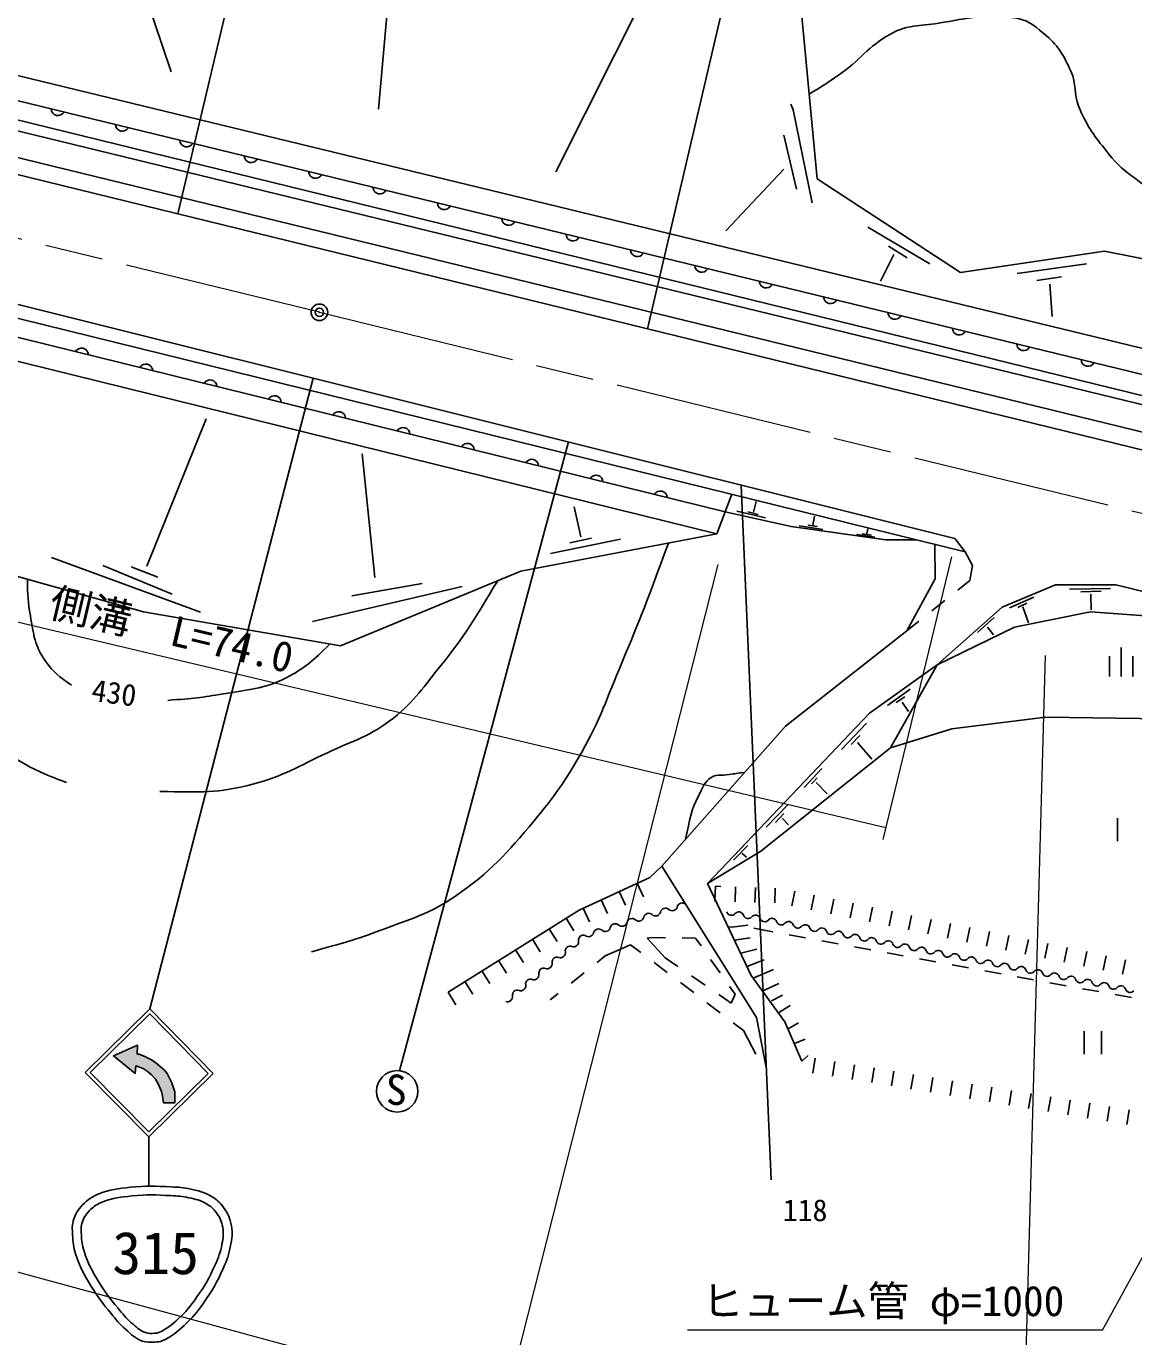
# Model space of a CAD drawing. Units: millimetres at full size, sheet at 1:1000; details may follow other scales. Extents: x 39400 to 680000, y 20000 to 380000.
# Drawn here: x 345326 to 412201, y 239031 to 318106 of the extents above; entities that cross this region are included whole.
import ezdxf
from ezdxf.enums import TextEntityAlignment as Align

# ---------------------------------------------------------------- set-up
doc = ezdxf.new("R2010")
doc.units = ezdxf.units.MM
doc.header["$LTSCALE"] = 1000
doc.header["$PDMODE"] = 32
doc.header["$PDSIZE"] = 500
doc.linetypes.add('CHAIN', pattern=[18.5, 12, -1.5, 3.5, -1.5])
for name, color, linetype, lineweight in [('M-BGD', 7, 'Continuous', 25), ('M-BMK', 2, 'CHAIN', 13), ('M-BMK-SRVR', 3, 'Continuous', 25), ('M-STR-HTXT', 7, 'Continuous', 13), ('M-STR-STRC', 7, 'Continuous', 25)]:
    doc.layers.add(name, color=color, linetype=linetype, lineweight=lineweight)
doc.styles.add('ＭＳ ゴシック', font='')
doc.styles.get('ＭＳ ゴシック').set_extended_font_data('MS Gothic')

msp = doc.modelspace()

# ---------------------------------------------------------------- hatches: boundary and pattern name
at = {"layer": 'M-STR-STRC'}
msp.add_hatch(color=256, dxfattribs=at).paths.add_polyline_path([(354304, 253147), (354309, 253805), (354125, 254359), (353848, 254926), (353673, 255115), (353253, 255483), (352926, 255720), (352493, 255947), (352141, 256091), (352024, 256092), (352052, 256620), (350589, 255974), (351909, 254918), (351948, 255376), (352381, 255219), (352639, 255064), (352884, 254839), (353128, 254579), (353279, 254331), (353360, 254154), (353498, 253835), (353555, 253553), (353610, 253153)])

# ---------------------------------------------------------------- linework, layer by layer
at = {"layer": 'M-BGD'}
for p, q in [((362033, 338729), (354491, 306783)), ((390546, 332760), (382830, 299851)), ((367743, 325979), (366598, 313103)), ((351348, 323491), (354078, 315355)), ((382751, 320173), (377301, 309312)), ((393080, 308898), (392132, 318904)), ((429518, 294581), (331971, 318251)), ((331435, 315720), (435050, 290343)), ((434657, 289919), (331109, 315120)), ((329768, 313857), (460567, 281945)), ((391493, 313406), (391633, 313055)), ((461295, 280658), (329378, 312926)), ((391633, 313055), (392791, 307456)), ((391071, 311528), (391844, 308281)), ((391071, 309474), (387561, 305753)), ((401742, 303238), (393080, 308898)), ((396144, 305990), (399883, 303778)), ((401405, 287196), (331058, 304760)), ((397394, 304835), (398518, 304125)), ((410431, 304528), (401742, 303238)), ((420779, 302500), (410431, 304528)), ((330800, 303918), (402013, 286400)), ((397714, 304336), (396903, 302721)), ((405156, 303192), (409342, 303771)), ((387527, 288796), (329779, 303045)), ((406349, 302762), (407841, 302990)), ((407139, 302551), (407280, 300585)), ((328455, 301913), (387033, 287480)), ((352603, 285518), (356193, 294408)), ((378065, 293023), (367871, 255083)), ((366383, 284851), (365619, 292302)), ((388498, 290418), (390307, 248498)), ((387033, 287480), (387927, 289865)), ((389242, 288792), (389395, 289427)), ((378810, 287301), (378412, 289114)), ((387527, 288796), (391521, 287923)), ((388237, 288847), (389969, 288449)), ((388892, 288796), (389520, 288640)), ((391521, 287923), (397235, 287107)), ((391998, 287956), (393417, 287748)), ((392538, 287993), (393090, 287915)), ((392814, 288008), (392918, 288554)), ((387033, 287480), (375197, 285230)), ((376984, 286283), (381209, 287160)), ((378143, 286926), (379453, 287207)), ((395467, 287437), (396566, 287278)), ((395793, 287472), (396365, 287389)), ((396084, 287482), (396143, 287780)), ((397235, 287107), (399087, 287120)), ((402013, 286400), (401405, 287196)), ((400214, 284757), (400181, 286851)), ((402013, 286400), (402470, 285569)), ((346863, 286044), (355851, 282744)), ((349953, 285570), (354130, 283832)), ((351655, 285482), (353270, 284868)), ((402470, 285569), (402294, 284668)), ((352409, 282781), (344747, 284914)), ((375197, 285230), (364297, 280728)), ((398505, 281621), (400214, 284757)), ((362617, 282191), (371649, 284298)), ((364987, 283745), (369226, 284482)), ((402294, 284668), (401569, 284085)), ((407466, 284400), (404250, 283048)), ((411125, 284400), (407466, 284400)), ((408323, 284147), (410788, 284183)), ((408993, 283980), (410221, 284022)), ((471325, 269524), (411125, 284400)), ((400789, 283458), (400010, 282831)), ((404699, 283016), (406171, 283661)), ((405208, 283042), (405734, 283297)), ((409607, 283829), (409618, 282883)), ((364297, 280728), (352409, 282781)), ((404250, 283048), (400323, 279579)), ((402764, 281534), (403768, 282428)), ((404996, 281840), (409595, 282770)), ((405500, 283073), (405838, 282116)), ((409595, 282770), (414475, 282419)), ((398505, 281621), (391169, 275878)), ((399231, 282205), (398505, 281621)), ((400323, 279579), (404996, 281840)), ((403362, 281846), (403731, 281378)), ((410743, 278868), (410743, 280093)), ((411443, 278868), (411443, 280618)), ((412143, 278868), (412143, 280093)), ((400323, 279579), (396233, 276665)), ((397501, 274573), (400323, 279579)), ((397325, 277121), (398706, 278097)), ((397856, 277301), (398378, 277652)), ((398207, 277316), (398597, 276763)), ((396233, 276665), (386470, 266381)), ((394550, 274472), (396059, 276063)), ((406870, 276425), (401222, 275714)), ((420443, 276223), (406870, 276425)), ((391169, 275878), (383696, 267435)), ((395143, 274768), (395658, 275309)), ((401222, 275714), (397501, 274573)), ((389672, 268341), (397501, 274573)), ((395518, 274882), (396386, 273884)), ((392296, 272179), (393365, 273318)), ((392740, 272389), (393076, 272748)), ((393014, 272467), (393677, 271788)), ((390002, 269770), (391328, 271143)), ((390564, 270066), (391071, 270597)), ((390970, 270316), (391352, 269926)), ((411208, 270332), (411208, 268932)), ((386470, 266381), (389672, 268341)), ((388022, 267779), (388901, 268679)), ((388526, 268211), (388823, 267961)), ((383696, 267435), (382976, 266751)), ((383696, 267435), (389419, 258298)), ((381133, 265899), (381511, 265082)), ((382223, 266402), (382600, 265585)), ((389103, 260825), (386470, 266381)), ((386952, 266222), (386902, 265323)), ((386952, 266222), (387268, 266204)), ((388151, 266178), (388125, 265279)), ((389351, 266143), (389325, 265243)), ((390550, 266108), (390524, 265208)), ((391732, 265920), (391549, 265038)), ((380044, 265396), (380421, 264579)), ((392907, 265676), (392724, 264795)), ((394082, 265433), (393900, 264551)), ((395257, 265189), (395075, 264308)), ((396432, 264946), (396250, 264065)), ((377921, 264286), (378398, 263523)), ((378955, 264892), (379332, 264075)), ((397607, 264703), (397425, 263821)), ((398782, 264459), (398600, 263578)), ((399957, 264216), (399775, 263335)), ((376903, 263650), (377381, 262887)), ((387709, 263767), (387927, 263755)), ((387927, 263755), (388902, 263872)), ((389257, 263680), (390415, 263467)), ((401132, 263973), (400950, 263091)), ((402307, 263729), (402125, 262848)), ((403483, 263486), (403300, 262605)), ((375886, 263014), (376363, 262251)), ((380293, 262010), (381821, 262677)), ((381821, 262677), (382439, 262209)), ((382827, 263083), (383115, 263122)), ((383912, 261897), (382827, 263083)), ((383115, 263122), (383930, 263109)), ((384930, 263095), (385744, 263083)), ((385744, 263083), (386070, 262621)), ((388087, 262969), (389035, 263099)), ((391398, 263286), (392382, 263106)), ((393365, 262925), (394349, 262745)), ((395332, 262564), (396316, 262383)), ((404658, 263242), (404475, 262361)), ((405833, 262999), (405650, 262118)), ((407008, 262756), (406825, 261874)), ((373851, 261741), (374328, 260978)), ((374869, 262377), (375346, 261614)), ((379800, 261618), (380293, 262010)), ((384664, 261381), (383912, 261897)), ((386646, 261804), (387223, 260987)), ((388467, 262168), (389433, 262428)), ((388843, 261374), (389885, 261765)), ((397300, 262203), (398283, 262022)), ((399267, 261841), (400250, 261661)), ((408183, 262512), (408000, 261631)), ((409358, 262269), (409175, 261388)), ((410533, 262026), (410350, 261144)), ((411708, 261782), (411525, 260901)), ((372834, 261105), (373311, 260342)), ((378234, 260374), (379017, 260996)), ((383236, 261605), (384033, 261001)), ((389223, 260660), (390455, 261196)), ((401234, 261480), (402217, 261300)), ((403201, 261119), (404184, 260938)), ((371816, 260468), (372294, 259705)), ((384831, 260398), (385628, 259794)), ((386314, 260251), (385489, 260816)), ((387799, 260170), (388125, 259708)), ((391131, 258034), (389103, 260825)), ((389948, 259963), (390775, 260353)), ((405168, 260758), (406151, 260577)), ((407135, 260396), (408119, 260216)), ((370799, 259832), (371276, 259069)), ((376958, 259360), (377452, 259752)), ((387891, 259170), (387139, 259685)), ((388125, 259708), (387891, 259170)), ((389788, 259882), (389948, 259963)), ((390330, 259292), (390993, 259643)), ((409102, 260035), (410086, 259855)), ((411069, 259674), (412053, 259493)), ((386425, 259190), (387222, 258586)), ((390735, 258579), (390814, 258621)), ((390814, 258621), (391454, 259011)), ((388019, 257983), (388638, 257514)), ((389419, 258298), (389999, 255296)), ((392158, 255665), (391131, 258034)), ((391477, 257693), (391961, 257982)), ((388638, 257514), (389375, 256092)), ((391310, 257621), (391477, 257693)), ((409194, 257477), (409194, 256077)), ((410244, 256077), (410244, 257477)), ((391700, 256720), (391824, 256761)), ((391824, 256761), (392362, 256983)), ((392158, 255665), (392538, 256000)), ((392971, 255833), (392825, 254945)), ((394155, 255639), (394010, 254751)), ((395339, 255446), (395194, 254557)), ((396524, 255252), (396378, 254364)), ((397708, 255058), (397562, 254170)), ((398892, 254864), (398747, 253976)), ((400076, 254670), (399931, 253782)), ((401261, 254476), (401115, 253588)), ((402445, 254282), (402299, 253394)), ((403629, 254088), (403484, 253200)), ((404813, 253894), (404668, 253006)), ((405997, 253701), (405852, 252812)), ((407182, 253507), (407036, 252619)), ((408366, 253313), (408221, 252425)), ((409550, 253119), (409405, 252231)), ((410734, 252925), (410589, 252037)), ((411919, 252731), (411773, 251843))]:
    msp.add_line(p, q, dxfattribs=at)
for points in [[(331674, 316801), (428182, 293323), (435050, 290343)], [(370799, 259832), (378707, 264778), (382976, 266751)]]:
    msp.add_lwpolyline(points, dxfattribs=at)
msp.add_circle((367725, 253841), 1250, dxfattribs=at)
for centre, radius, start, end in [((347248, 313133), 417, 182.58682, 330.06641), ((351135, 312187), 417, 182.58682, 330.06641), ((355021, 311242), 417, 182.58682, 330.06641), ((358908, 310296), 417, 182.58682, 330.06641), ((362795, 309350), 417, 182.58682, 330.06641), ((366681, 308405), 417, 182.58682, 330.06641), ((370568, 307459), 417, 182.58682, 330.06641), ((374455, 306514), 417, 182.58682, 330.06641), ((378341, 305568), 417, 182.58682, 330.06641), ((382228, 304623), 417, 182.58682, 330.06641), ((386115, 303677), 417, 182.58682, 330.06641), ((390001, 302732), 417, 182.58682, 330.06641), ((393888, 301786), 417, 182.58682, 330.06641), ((397774, 300841), 417, 182.58682, 330.06641), ((401661, 299895), 417, 182.58682, 330.06641), ((405548, 298949), 417, 182.58682, 330.06641), ((348663, 298266), 417, 2.39958, 149.87917), ((352547, 297307), 417, 2.39958, 149.87917), ((409434, 298004), 417, 182.58682, 330.06641), ((356430, 296349), 417, 2.39958, 149.87917), ((360314, 295391), 417, 2.39958, 149.87917), ((364197, 294433), 417, 2.39958, 149.87917), ((368081, 293474), 417, 2.39958, 149.87917), ((371965, 292516), 417, 2.39958, 149.87917), ((375848, 291558), 417, 2.39958, 149.87917), ((379732, 290600), 417, 2.39958, 149.87917), ((383615, 289641), 417, 2.39958, 149.87917), ((384336, 265045), 308, 228.11681, 346.34787), ((384935, 264900), 308, 48.11681, 166.34787), ((381903, 263959), 308, 48.11681, 166.34787), ((382315, 264418), 308, 228.11681, 346.34787), ((382914, 264273), 308, 48.11681, 166.34787), ((383325, 264732), 308, 228.11681, 346.34787), ((383924, 264586), 308, 48.11681, 166.34787), ((387907, 264753), 292, 198.1992, 319.91163), ((388354, 264377), 292, 18.1992, 139.91163), ((388909, 264559), 292, 198.1992, 319.91163), ((389357, 264183), 292, 18.1992, 139.91163), ((389912, 264365), 292, 198.1992, 319.91163), ((390360, 263989), 292, 18.1992, 139.91163), ((379283, 263478), 308, 228.11681, 346.34787), ((379882, 263332), 308, 48.11681, 166.34787), ((380294, 263791), 308, 228.11681, 346.34787), ((380893, 263646), 308, 48.11681, 166.34787), ((381304, 264105), 308, 228.11681, 346.34787), ((390915, 264172), 292, 198.1992, 319.91163), ((391363, 263795), 292, 18.1992, 139.91163), ((391918, 263978), 292, 198.1992, 319.91163), ((392366, 263601), 292, 18.1992, 139.91163), ((392921, 263784), 292, 198.1992, 319.91163), ((393369, 263407), 292, 18.1992, 139.91163), ((393924, 263590), 292, 198.1992, 319.91163), ((394372, 263213), 292, 18.1992, 139.91163), ((378175, 262303), 300, 69.7185, 189.76867), ((378382, 262865), 300, 249.7185, 9.76867), ((378973, 262967), 300, 69.7185, 189.76867), ((394927, 263396), 292, 198.1992, 319.91163), ((395375, 263019), 292, 18.1992, 139.91163), ((395930, 263202), 292, 198.1992, 319.91163), ((396377, 262825), 292, 18.1992, 139.91163), ((396933, 263008), 292, 198.1992, 319.91163), ((397380, 262631), 292, 18.1992, 139.91163), ((397936, 262814), 292, 198.1992, 319.91163), ((398383, 262437), 292, 18.1992, 139.91163), ((399386, 262243), 292, 18.1992, 139.91163), ((377376, 261639), 300, 69.7185, 189.76867), ((377584, 262201), 300, 249.7185, 9.76867), ((398939, 262620), 292, 198.1992, 319.91163), ((399942, 262426), 292, 198.1992, 319.91163), ((400389, 262049), 292, 18.1992, 139.91163), ((400945, 262232), 292, 198.1992, 319.91163), ((401392, 261855), 292, 18.1992, 139.91163), ((401948, 262038), 292, 198.1992, 319.91163), ((402395, 261662), 292, 18.1992, 139.91163), ((402951, 261844), 292, 198.1992, 319.91163), ((403398, 261468), 292, 18.1992, 139.91163), ((376577, 260975), 300, 69.7185, 189.76867), ((376785, 261537), 300, 249.7185, 9.76867), ((403954, 261650), 292, 198.1992, 319.91163), ((404401, 261274), 292, 18.1992, 139.91163), ((404957, 261456), 292, 198.1992, 319.91163), ((405404, 261080), 292, 18.1992, 139.91163), ((405960, 261262), 292, 198.1992, 319.91163), ((406407, 260886), 292, 18.1992, 139.91163), ((406963, 261068), 292, 198.1992, 319.91163), ((407410, 260692), 292, 18.1992, 139.91163), ((375188, 260209), 300, 249.7185, 9.76867), ((375779, 260311), 300, 69.7185, 189.76867), ((375986, 260873), 300, 249.7185, 9.76867), ((407965, 260874), 292, 198.1992, 319.91163), ((408413, 260498), 292, 18.1992, 139.91163), ((408968, 260680), 292, 198.1992, 319.91163), ((409416, 260304), 292, 18.1992, 139.91163), ((409971, 260487), 292, 198.1992, 319.91163), ((410419, 260110), 292, 18.1992, 139.91163), ((410974, 260293), 292, 198.1992, 319.91163), ((411422, 259916), 292, 18.1992, 139.91163), ((374389, 259545), 300, 249.7185, 9.76867), ((374980, 259647), 300, 69.7185, 189.76867), ((411977, 260099), 292, 198.1992, 319.91163)]:
    msp.add_arc(centre, radius, start, end, dxfattribs=at)
for points, knots in [([(392597, 314000), (393450, 314517), (393687, 314680), (394365, 315147), (395654, 316034), (396141, 316868), (397505, 317635), (398518, 318205), (399261, 318097), (400408, 318287), (402237, 318590), (403322, 318912), (405147, 318583), (405944, 318439), (406304, 318037), (406924, 317517), (407701, 316864), (407973, 316301), (408405, 315384), (408769, 314612), (408550, 314039), (408879, 313251), (409296, 312255), (409631, 311727), (410301, 310882), (410881, 310151), (411204, 309710), (411960, 309164), (412900, 308484), (413421, 307924), (414567, 307742), (415322, 307622), (415766, 307738), (416522, 307860), (417857, 308077), (418726, 307956), (419898, 308630), (420721, 309104), (420938, 309684), (421616, 310348), (422119, 310841), (422444, 311073), (422920, 311592), (424077, 312856), (424530, 313728), (425645, 315029), (427318, 316981), (428423, 317927), (430088, 319886), (431153, 321139), (431504, 321561), (432754, 323145)], [0, 0, 0, 0, 1, 1, 1, 2, 2, 2, 3, 3, 3, 4, 4, 4, 5, 5, 5, 6, 6, 6, 7, 7, 7, 8, 8, 8, 9, 9, 9, 10, 10, 10, 11, 11, 11, 12, 12, 12, 13, 13, 13, 14, 14, 14, 15, 15, 15, 16, 16, 16, 17, 17, 17, 17]), ([(338031, 292232), (337315, 291079), (336989, 290558), (336745, 289349), (336502, 288147), (336605, 287420), (336804, 286209), (337118, 284295), (337487, 283238), (338285, 281470), (339061, 279751), (339416, 278686), (340655, 277264), (341981, 275740), (342881, 274969), (344624, 273946), (345793, 273260), (346296, 273017), (347764, 272465)], [0, 0, 0, 0, 1, 1, 1, 2, 2, 2, 3, 3, 3, 4, 4, 4, 5, 5, 5, 6, 6, 6, 6]), ([(384108, 286924), (382807, 283428), (382470, 282478), (381282, 279685), (380381, 277569), (380005, 276315), (378873, 274313), (377901, 272596), (377251, 271683), (375989, 270166), (374350, 268195), (373362, 267078), (371250, 265625), (369658, 264528), (368558, 264249), (366748, 263571), (365144, 262970), (364547, 262799), (362561, 262267)], [0, 0, 0, 0, 1, 1, 1, 2, 2, 2, 3, 3, 3, 4, 4, 4, 5, 5, 5, 6, 6, 6, 6]), ([(345409, 284730), (345409, 283728), (345430, 283376), (345580, 282525), (345774, 281420), (345827, 280707), (346488, 279800), (346983, 279121), (347313, 278846), (348068, 278339)], [0, 0, 0, 0, 1, 1, 1, 2, 2, 2, 3, 3, 3, 3]), ([(373796, 284651), (372313, 282207), (371890, 281422), (370383, 279563), (369323, 278257), (368814, 277414), (367499, 276364), (366124, 275266), (365104, 275018), (363510, 274271), (361783, 273461), (360854, 272860), (359008, 272375), (356883, 271817), (355894, 271881), (353400, 271941)], [0, 0, 0, 0, 1, 1, 1, 2, 2, 2, 3, 3, 3, 4, 4, 4, 5, 5, 5, 5]), ([(363665, 280837), (362626, 279802), (362158, 279378), (360983, 278773), (359638, 278082), (358719, 278088), (357231, 277826), (355931, 277596), (355452, 277550), (353874, 277431)], [0, 0, 0, 0, 1, 1, 1, 2, 2, 2, 3, 3, 3, 3]), ([(388697, 273086), (388254, 273032), (388130, 273014), (387769, 272952), (387289, 272868), (386915, 273007), (386552, 272682), (386218, 272384), (386157, 272105), (385944, 271711), (385430, 270764), (385403, 270286), (385143, 269070)], [0, 0, 0, 0, 1, 1, 1, 2, 2, 2, 3, 3, 3, 4, 4, 4, 4])]:
    msp.add_open_spline(points, degree=3, knots=knots, dxfattribs=at)
at = {"layer": 'M-BMK'}
for q in [(301066, 315969), (459857, 277212)]:
    msp.add_line((363031, 300845), q, dxfattribs=at)
at = {"layer": 'M-BMK-SRVR'}
msp.add_circle((363031, 300845), 500, dxfattribs=at)
msp.add_point((363031, 300845), dxfattribs=at)
at = {"layer": 'M-STR-HTXT'}
for p, q in [((397225, 269747), (327045, 286351)), ((373903, 233534), (387113, 285630)), ((401186, 286095), (397052, 269033)), ((405496, 230250), (406873, 280128)), ((410320, 239439), (429999, 275400)), ((318226, 250139), (374263, 234953)), ((410320, 239439), (385261, 239439))]:
    msp.add_line(p, q, dxfattribs=at)
at = {"layer": 'M-STR-STRC'}
for p, q in [((362659, 296870), (352786, 258813)), ((352786, 258813), (348894, 254983)), ((356616, 254922), (352786, 258813)), ((352784, 258516), (349191, 254981)), ((356319, 254924), (352784, 258516)), ((348894, 254983), (352724, 251092)), ((349191, 254981), (352727, 251389)), ((352724, 251092), (356616, 254922)), ((352727, 251389), (356319, 254924)), ((352724, 248119), (352724, 251092))]:
    msp.add_line(p, q, dxfattribs=at)
msp.add_lwpolyline([(354304, 253147), (354309, 253805), (354125, 254359), (353848, 254926), (353673, 255115), (353253, 255483), (352926, 255720), (352493, 255947), (352141, 256091), (352024, 256092), (352052, 256620), (350589, 255974), (351909, 254918), (351948, 255376), (352381, 255219), (352639, 255064), (352884, 254839), (353128, 254579), (353279, 254331), (353360, 254154), (353498, 253835), (353555, 253553), (353610, 253153)], close=True, dxfattribs=at)
for points in [[(351615, 248049), (352570, 248153), (353115, 248124), (354074, 248076), (354541, 248052), (354808, 248047), (355264, 247944), (355755, 247832), (356047, 247776), (356480, 247521), (356827, 247316), (357013, 247160), (357247, 246833), (357522, 246450), (357639, 246187), (357723, 245722), (357807, 245265), (357754, 244990), (357670, 244533), (357569, 243977), (357450, 243674), (357221, 243158), (356841, 242299), (356573, 241836), (356031, 241069), (355630, 240501), (355384, 240187), (354867, 239720), (354400, 239298), (354128, 239036), (353545, 238795), (353381, 238727), (353274, 238725), (353096, 238716), (352806, 238701), (352629, 238672), (352356, 238768), (351893, 238931), (351694, 239160), (351324, 239482), (350944, 239814), (350771, 240044), (350452, 240434), (349941, 241057), (349649, 241409), (349235, 242100), (348806, 242818), (348560, 243233), (348310, 244030), (348175, 244460), (348143, 244718), (348125, 245167), (348110, 245550), (348078, 245783), (348204, 246146), (348351, 246568), (348520, 246785), (348839, 247097), (349128, 247380), (349337, 247501), (349711, 247653), (350415, 247939), (350860, 247967), (351615, 248049)], [(351723, 247532), (352626, 247628), (353141, 247595), (354048, 247547), (354479, 247525), (354726, 247521), (355147, 247425), (355574, 247328), (355829, 247279), (356207, 247056), (356478, 246896), (356624, 246774), (356808, 246518), (357029, 246210), (357122, 245998), (357190, 245625), (357260, 245242), (357216, 245012), (357146, 244628), (357053, 244121), (356944, 243844), (356735, 243373), (356372, 242552), (356115, 242109), (355597, 241375), (355223, 240844), (354993, 240551), (354511, 240115), (354096, 239741), (353855, 239509), (353338, 239295), (353239, 239254), (353175, 239253), (353068, 239247), (352861, 239236), (352734, 239216), (352537, 239285), (352150, 239421), (351983, 239613), (351674, 239883), (351320, 240192), (351159, 240406), (350861, 240769), (350370, 241369), (350089, 241707), (349691, 242372), (349287, 243048), (349055, 243439), (348819, 244190), (348701, 244567), (348673, 244794), (348657, 245189), (348644, 245493), (348620, 245679), (348720, 245966), (348835, 246297), (348967, 246467), (349217, 246712), (349447, 246937), (349615, 247034), (349914, 247155), (350582, 247427), (351005, 247456), (351723, 247532)]]:
    msp.add_open_spline(points, degree=3, knots=[0, 0, 0, 0, 1, 1, 1, 2, 2, 2, 3, 3, 3, 4, 4, 4, 5, 5, 5, 6, 6, 6, 7, 7, 7, 8, 8, 8, 9, 9, 9, 10, 10, 10, 11, 11, 11, 12, 12, 12, 13, 13, 13, 14, 14, 14, 15, 15, 15, 16, 16, 16, 17, 17, 17, 18, 18, 18, 19, 19, 19, 20, 20, 20, 21, 21, 21, 21], dxfattribs=at)

# ---------------------------------------------------------------- texts
at = {"layer": 'M-BGD', "style": 'ＭＳ ゴシック'}
msp.add_text('430', height=1320, rotation=352.224, dxfattribs=at).set_placement((349159, 277023), align=Align.BOTTOM_LEFT)
for s, height, p in [('S', 1833, (367047, 252468)), ('118', 1320, (391008, 245612))]:
    msp.add_text(s, height=height, dxfattribs=at).set_placement(p, align=Align.BOTTOM_LEFT)
at = {"layer": 'M-STR-HTXT', "style": 'ＭＳ ゴシック'}
msp.add_text('側溝\u3000L=74.0', height=1833, rotation=346.689, dxfattribs=at).set_placement((346478, 281978), align=Align.BOTTOM_LEFT)
msp.add_text('ヒューム管 φ=1000', height=1833, dxfattribs=at).set_placement((386126, 239728), align=Align.BOTTOM_LEFT)
at = {"layer": 'M-STR-STRC', "style": 'ＭＳ ゴシック'}
msp.add_text('315', height=2566, dxfattribs=at).set_placement((350525, 242040), align=Align.BOTTOM_LEFT)

doc.saveas('drawing.dxf')
